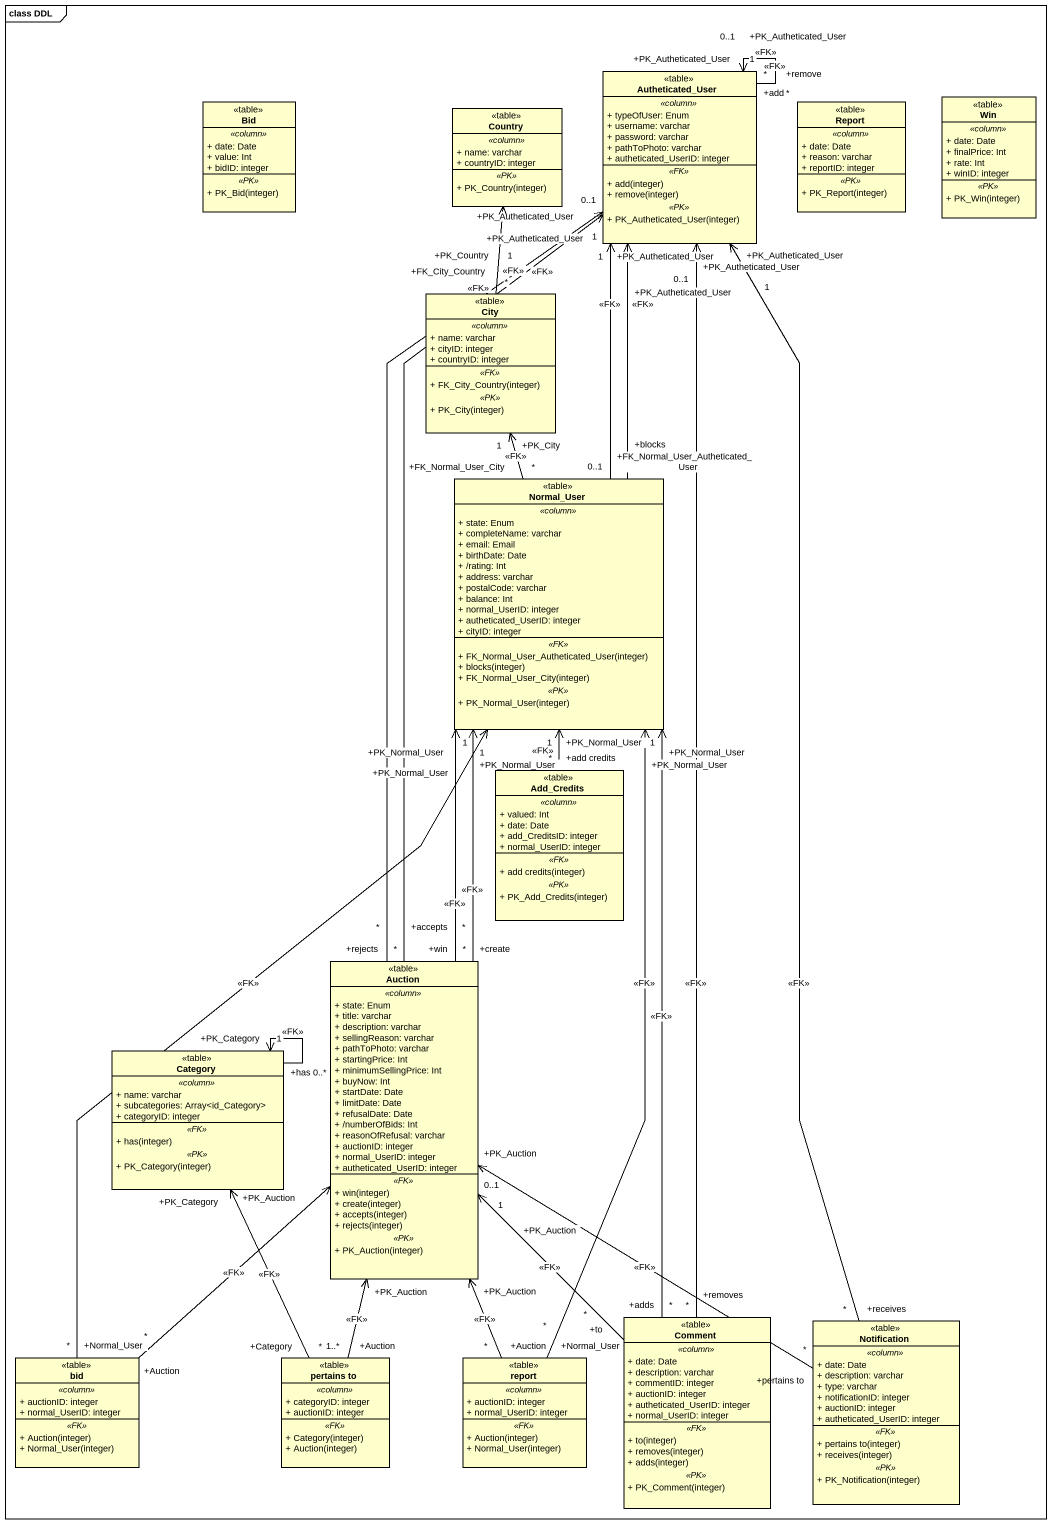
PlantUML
@startuml
mainframe class DDL
hide circle
hide empty members
skinparam classAttributeIconSize 0
class Autheticated_User <<table>> {
  .. <<column>> ..
  + typeOfUser: Enum
  + username: varchar
  + password: varchar
  + pathToPhoto: varchar
  + autheticated_UserID: integer
  .. <<FK>> ..
  + add(integer)
  + remove(integer)
  .. <<PK>> ..
  + PK_Autheticated_User(integer)
}
class Bid <<table>> {
  .. <<column>> ..
  + date: Date
  + value: Int
  + bidID: integer
  .. <<PK>> ..
  + PK_Bid(integer)
}
class Country <<table>> {
  .. <<column>> ..
  + name: varchar
  + countryID: integer
  .. <<PK>> ..
  + PK_Country(integer)
}
class Report <<table>> {
  .. <<column>> ..
  + date: Date
  + reason: varchar
  + reportID: integer
  .. <<PK>> ..
  + PK_Report(integer)
}
class Win <<table>> {
  .. <<column>> ..
  + date: Date
  + finalPrice: Int
  + rate: Int
  + winID: integer
  .. <<PK>> ..
  + PK_Win(integer)
}
class City <<table>> {
  .. <<column>> ..
  + name: varchar
  + cityID: integer
  + countryID: integer
  .. <<FK>> ..
  + FK_City_Country(integer)
  .. <<PK>> ..
  + PK_City(integer)
}
class Normal_User <<table>> {
  .. <<column>> ..
  + state: Enum
  + completeName: varchar
  + email: Email
  + birthDate: Date
  + /rating: Int
  + address: varchar
  + postalCode: varchar
  + balance: Int
  + normal_UserID: integer
  + autheticated_UserID: integer
  + cityID: integer
  .. <<FK>> ..
  + FK_Normal_User_Autheticated_User(integer)
  + blocks(integer)
  + FK_Normal_User_City(integer)
  .. <<PK>> ..
  + PK_Normal_User(integer)
}
class Add_Credits <<table>> {
  .. <<column>> ..
  + valued: Int
  + date: Date
  + add_CreditsID: integer
  + normal_UserID: integer
  .. <<FK>> ..
  + add credits(integer)
  .. <<PK>> ..
  + PK_Add_Credits(integer)
}
class Auction <<table>> {
  .. <<column>> ..
  + state: Enum
  + title: varchar
  + description: varchar
  + sellingReason: varchar
  + pathToPhoto: varchar
  + startingPrice: Int
  + minimumSellingPrice: Int
  + buyNow: Int
  + startDate: Date
  + limitDate: Date
  + refusalDate: Date
  + /numberOfBids: Int
  + reasonOfRefusal: varchar
  + auctionID: integer
  + normal_UserID: integer
  + autheticated_UserID: integer
  .. <<FK>> ..
  + win(integer)
  + create(integer)
  + accepts(integer)
  + rejects(integer)
  .. <<PK>> ..
  + PK_Auction(integer)
}
class Category <<table>> {
  .. <<column>> ..
  + name: varchar
  + subcategories: Array<id_Category>
  + categoryID: integer
  .. <<FK>> ..
  + has(integer)
  .. <<PK>> ..
  + PK_Category(integer)
}
class Comment <<table>> {
  .. <<column>> ..
  + date: Date
  + description: varchar
  + commentID: integer
  + auctionID: integer
  + autheticated_UserID: integer
  + normal_UserID: integer
  .. <<FK>> ..
  + to(integer)
  + removes(integer)
  + adds(integer)
  .. <<PK>> ..
  + PK_Comment(integer)
}
class Notification <<table>> {
  .. <<column>> ..
  + date: Date
  + description: varchar
  + type: varchar
  + notificationID: integer
  + auctionID: integer
  + autheticated_UserID: integer
  .. <<FK>> ..
  + pertains to(integer)
  + receives(integer)
  .. <<PK>> ..
  + PK_Notification(integer)
}
class bid <<table>> {
  .. <<column>> ..
  + auctionID: integer
  + normal_UserID: integer
  .. <<FK>> ..
  + Auction(integer)
  + Normal_User(integer)
}
class "pertains to" as pertains_to <<table>> {
  .. <<column>> ..
  + categoryID: integer
  + auctionID: integer
  .. <<FK>> ..
  + Category(integer)
  + Auction(integer)
}
class report <<table>> {
  .. <<column>> ..
  + auctionID: integer
  + normal_UserID: integer
  .. <<FK>> ..
  + Auction(integer)
  + Normal_User(integer)
}
Autheticated_User "+add\n*" --> "+PK_Autheticated_User\n1" Autheticated_User : <<FK>>
Autheticated_User "+remove\n*" --> "+PK_Autheticated_User\n0..1" Autheticated_User : <<FK>>
City "+FK_City_Country\n*" -up-> "+PK_Country\n1" Country : <<FK>>
Normal_User "+FK_Normal_User_Autheticated_User\n0..1" -up-> "+PK_Autheticated_User\n1" Autheticated_User : <<FK>>
Normal_User "+blocks" -up-> "+PK_Autheticated_User" Autheticated_User : <<FK>>
Normal_User "+FK_Normal_User_City\n*" -up-> "+PK_City\n1" City : <<FK>>
Add_Credits "+add credits\n*" -up-> "+PK_Normal_User\n1" Normal_User : <<FK>>
Auction "+accepts\n*" -up-> "+PK_Autheticated_User\n1" Autheticated_User : <<FK>>
Auction "+rejects\n*" -up-> "+PK_Autheticated_User\n0..1" Autheticated_User : <<FK>>
Auction "+win\n*" -up-> "+PK_Normal_User\n1" Normal_User : <<FK>>
Auction "+create\n*" -up-> "+PK_Normal_User\n1" Normal_User : <<FK>>
Category "+has\n0..*" --> "+PK_Category\n1" Category : <<FK>>
Comment "+removes\n*" -up-> "+PK_Autheticated_User\n0..1" Autheticated_User : <<FK>>
Comment "+adds\n*" -up-> "+PK_Normal_User\n1" Normal_User : <<FK>>
Comment "+to\n*" -up-> "+PK_Auction\n1" Auction : <<FK>>
Notification "+receives\n*" -up-> "+PK_Autheticated_User\n1" Autheticated_User : <<FK>>
Notification "+pertains to\n*" -up-> "+PK_Auction\n0..1" Auction : <<FK>>
bid "+Normal_User\n*" -up-> "+PK_Normal_User" Normal_User : <<FK>>
bid "+Auction\n*" -up-> "+PK_Auction" Auction : <<FK>>
pertains_to "+Auction\n1..*" -up-> "+PK_Auction" Auction : <<FK>>
pertains_to "+Category\n*" -up-> "+PK_Category" Category : <<FK>>
report "+Normal_User\n*" -up-> "+PK_Normal_User" Normal_User : <<FK>>
report "+Auction\n*" -up-> "+PK_Auction" Auction : <<FK>>
@enduml
